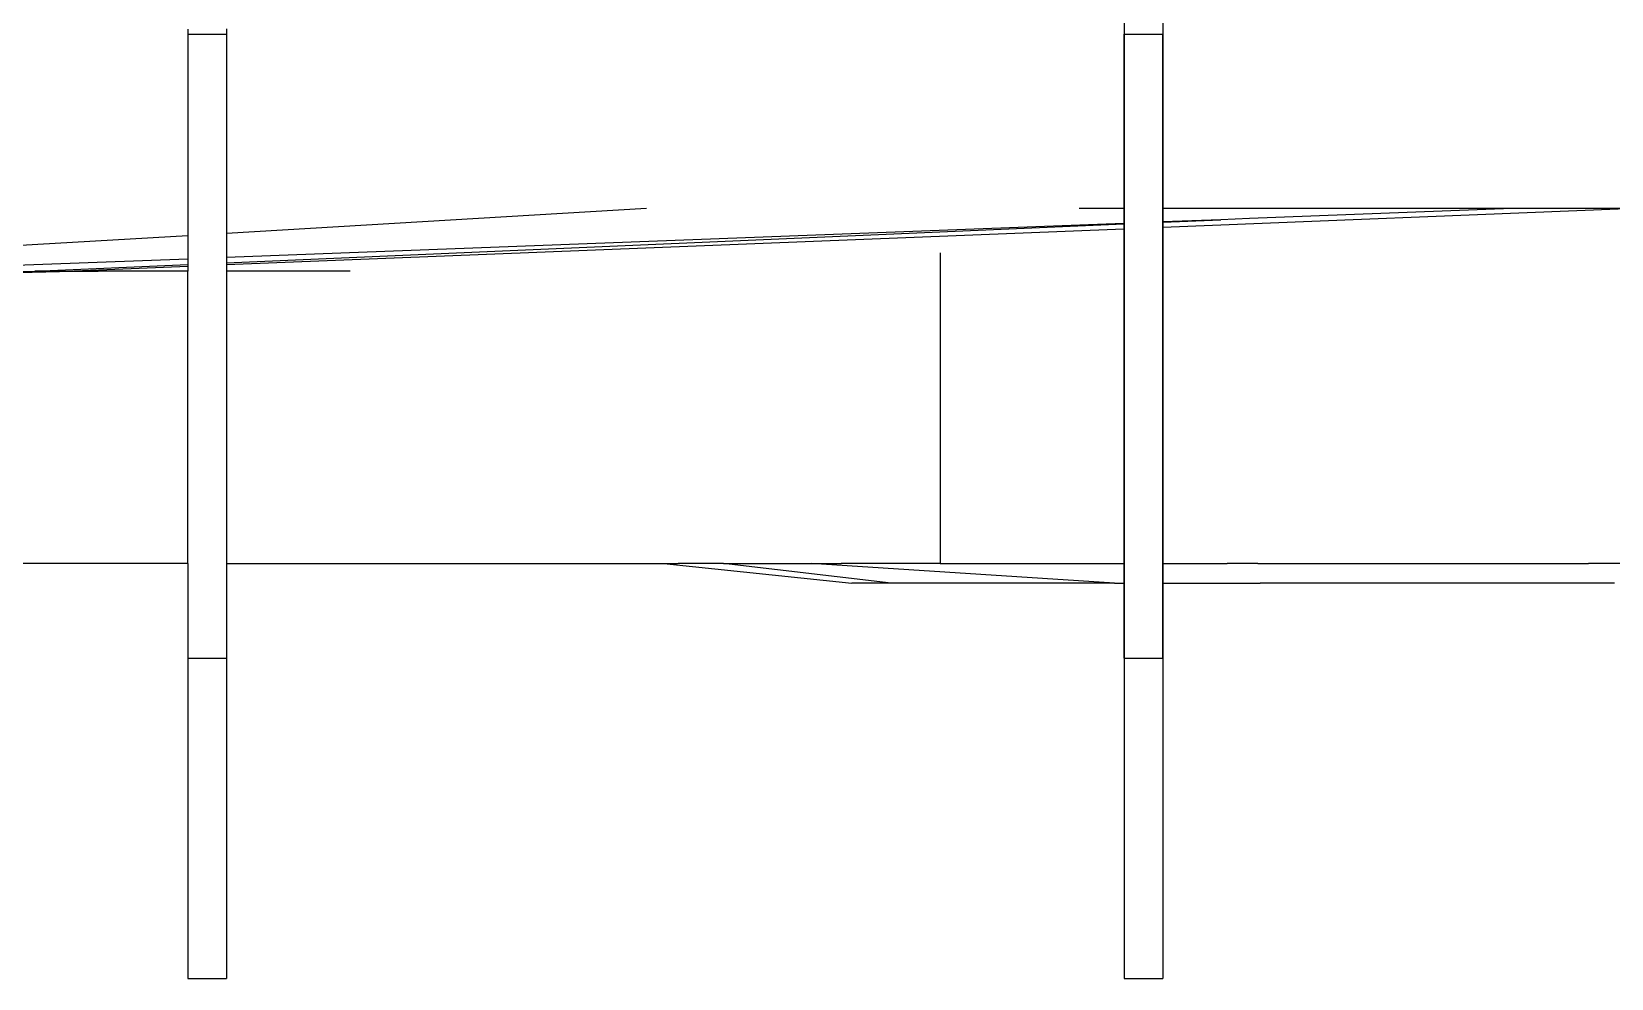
# Model space of a CAD drawing. Extents: x -35.6 to 35.6, y -12.2 to 13.4.
# Drawn here: x -21.55 to 3.76, y -12.17 to 3 of the extents above; entities that cross this region are included whole.
import ezdxf

# ---------------------------------------------------------------- set-up
doc = ezdxf.new("R2010")
doc.units = 0
doc.layers.get('0').update_dxf_attribs({"linetype": 'CONTINUOUS'})

msp = doc.modelspace()

# ---------------------------------------------------------------- linework, layer by layer
for p, q in [((-4.045, 3.533), (-4.045, 2.963)), ((-3.425, 3.533), (-3.425, 2.963)), ((-19.045, 3.045), (-19.045, 2.963)), ((-18.425, 3.047), (-18.425, 2.963)), ((-19.045, 2.963), (-18.425, 2.963)), ((-19.045, 2.963), (-19.045, 2.784)), ((-18.425, 2.963), (-18.425, 2.167)), ((-4.045, 2.963), (-4.051, 2.963)), ((-4.051, 2.963), (-4.051, 2.388)), ((-4.045, 2.963), (-4.045, -7.037)), ((-4.045, 2.963), (-3.431, 2.963)), ((-3.431, 2.963), (-3.431, -7.037)), ((-3.431, 2.963), (-3.425, 2.963)), ((-3.425, 2.963), (-3.425, 2.005)), ((-19.045, 2.784), (-19.045, 2.167)), ((-4.051, 2.388), (-4.051, 1.167)), ((-19.045, 2.167), (-19.045, 1.804)), ((-18.425, 2.167), (-18.425, 1.167)), ((-19.045, 1.804), (-19.045, 1.167)), ((-3.425, 2.005), (-3.425, 1.167)), ((-19.045, 1.167), (-19.045, 1.038)), ((-19.045, 1.038), (-19.045, 0.912)), ((-18.425, 1.167), (-18.425, 1.166)), ((-18.425, 1.166), (-18.425, 0.167)), ((-4.051, 1.167), (-4.051, 0.747)), ((-3.425, 1.167), (-3.425, 0.879)), ((-19.045, 0.912), (-19.045, 0.167)), ((-3.425, 0.879), (-3.425, 0.662)), ((-4.051, 0.747), (-4.051, 0.431)), ((-3.425, 0.662), (-3.425, 0.167)), ((-4.051, 0.431), (-4.051, 0.167)), ((-19.045, 0.167), (-19.045, 0.141)), ((-19.045, 0.141), (-19.045, -0.032)), ((-11.697, 0.167), (-18.425, -0.23)), ((-18.425, 0.167), (-18.425, 0.02)), ((-18.425, 0.02), (-18.425, -0.111)), ((-4.051, 0.167), (-4.767, 0.167)), ((-4.051, 0.167), (-4.051, -0.066)), ((-2.297, 0.167), (-3.425, 0.167)), ((-3.425, -0.13), (4.003, 0.167)), ((-3.425, 0.167), (-3.425, -0.042)), ((-2.037, 0.007), (-2.495, -0.011)), ((0.393, 0.167), (-2.297, 0.167)), ((2.173, 0.167), (-2.037, 0.007)), ((2.173, 0.167), (0.393, 0.167)), ((3.303, 0.167), (2.173, 0.167)), ((4.003, 0.167), (3.303, 0.167)), ((-19.045, -0.032), (-19.045, -0.155)), ((-19.045, -0.155), (-19.045, -0.267)), ((-4.051, -0.07), (-18.425, -0.618)), ((-18.425, -0.7), (-4.051, -0.078)), ((-18.425, -0.111), (-18.425, -0.23)), ((-18.425, -0.73), (-4.051, -0.155)), ((-18.425, -0.23), (-18.425, -0.283)), ((-4.051, -0.066), (-4.051, -0.07)), ((-4.051, -0.07), (-4.051, -0.078)), ((-4.051, -0.078), (-4.051, -0.083)), ((-4.051, -0.083), (-4.051, -0.155)), ((-4.051, -0.155), (-4.051, -0.353)), ((-3.425, -0.051), (-2.495, -0.011)), ((-2.495, -0.011), (-3.425, -0.046)), ((-3.425, -0.042), (-3.425, -0.046)), ((-3.425, -0.046), (-3.425, -0.051)), ((-3.425, -0.051), (-3.425, -0.055)), ((-3.425, -0.055), (-3.425, -0.13)), ((-3.425, -0.13), (-3.425, -0.313)), ((-19.045, -0.267), (-24.907, -0.613)), ((-19.045, -0.267), (-19.045, -0.314)), ((-19.045, -0.314), (-19.045, -0.408)), ((-19.045, -0.408), (-19.045, -0.47)), ((-19.045, -0.47), (-19.045, -0.521)), ((-18.425, -0.283), (-18.425, -0.371)), ((-18.425, -0.371), (-18.425, -0.438)), ((-18.425, -0.438), (-18.425, -0.486)), ((-18.425, -0.486), (-18.425, -0.522)), ((-4.051, -0.353), (-4.051, -0.56)), ((-3.425, -0.313), (-3.425, -0.564)), ((-19.045, -0.641), (-24.087, -0.833)), ((-21.497, -0.833), (-19.045, -0.727)), ((-20.997, -0.833), (-19.045, -0.755)), ((-19.045, -0.521), (-19.045, -0.553)), ((-19.045, -0.553), (-19.045, -0.625)), ((-19.045, -0.625), (-19.045, -0.641)), ((-19.045, -0.641), (-19.045, -0.727)), ((-19.045, -0.727), (-19.045, -0.747)), ((-19.045, -0.747), (-19.045, -0.755)), ((-19.045, -0.755), (-19.045, -0.833)), ((-18.425, -0.522), (-18.425, -0.602)), ((-18.425, -0.602), (-18.425, -0.618)), ((-18.425, -0.618), (-18.425, -0.7)), ((-18.425, -0.7), (-18.425, -0.719)), ((-18.425, -0.719), (-18.425, -0.73)), ((-18.425, -0.73), (-18.425, -0.833)), ((-6.992, -0.542), (-6.992, -5.517)), ((-4.051, -0.56), (-4.051, -5.517)), ((-3.425, -0.564), (-3.425, -5.517)), ((-27.878, -1.016), (-21.497, -0.833)), ((-25.999, -0.965), (-21.127, -0.833)), ((-20.667, -0.833), (-21.762, -0.86)), ((-21.127, -0.833), (-21.497, -0.833)), ((-21.127, -0.833), (-20.997, -0.833)), ((-20.997, -0.833), (-20.667, -0.833)), ((-20.667, -0.833), (-20.484, -0.833)), ((-19.045, -0.833), (-20.484, -0.833)), ((-19.045, -5.517), (-19.045, -0.833)), ((-16.447, -0.833), (-18.425, -0.833)), ((-18.425, -0.833), (-18.425, -5.517)), ((-19.045, -5.517), (-29.416, -5.517)), ((-19.045, -5.517), (-19.045, -7.037)), ((-18.425, -5.517), (-18.425, -7.037)), ((-18.425, -5.517), (-11.421, -5.517)), ((-11.421, -5.517), (-8.407, -5.833)), ((-11.421, -5.517), (-11.189, -5.517)), ((-10.462, -5.517), (-11.189, -5.517)), ((-7.775, -5.833), (-10.462, -5.517)), ((-10.462, -5.517), (-10.389, -5.517)), ((-10.389, -5.517), (-9.057, -5.517)), ((-4.197, -5.833), (-9.057, -5.517)), ((-9.057, -5.517), (-8.578, -5.517)), ((-6.992, -5.517), (-8.578, -5.517)), ((-6.992, -5.517), (-4.35, -5.517)), ((-4.35, -5.517), (-4.072, -5.517)), ((-4.072, -5.517), (-4.051, -5.517)), ((-4.051, -5.517), (-4.051, -5.528)), ((-4.051, -5.528), (-4.051, -5.628)), ((-3.425, -5.517), (-2.394, -5.517)), ((-3.425, -5.517), (-3.425, -5.833)), ((-1.901, -5.517), (-2.394, -5.517)), ((-1.901, -5.517), (-0.814, -5.517)), ((-0.814, -5.517), (-0.381, -5.517)), ((-0.381, -5.517), (1.008, -5.517)), ((1.008, -5.517), (1.368, -5.517)), ((1.368, -5.517), (2.777, -5.517)), ((2.777, -5.517), (3.396, -5.517)), ((4.374, -5.517), (3.396, -5.517)), ((-4.051, -5.628), (-4.051, -5.799)), ((-4.051, -5.799), (-4.051, -5.833)), ((-8.067, -5.833), (-8.407, -5.833)), ((-7.775, -5.833), (-8.067, -5.833)), ((-6.897, -5.833), (-7.775, -5.833)), ((-4.197, -5.833), (-6.897, -5.833)), ((-4.197, -5.833), (-4.051, -5.833)), ((-4.051, -5.833), (-4.051, -7.037)), ((-3.425, -5.833), (-3.425, -7.037)), ((-3.425, -5.833), (-1.867, -5.833)), ((-0.277, -5.833), (-1.867, -5.833)), ((1.753, -5.833), (-0.277, -5.833)), ((3.813, -5.833), (1.753, -5.833)), ((-19.045, -7.037), (-18.425, -7.037)), ((-19.045, -7.037), (-19.045, -12.167)), ((-18.425, -7.037), (-18.425, -12.167)), ((-4.051, -7.037), (-4.045, -7.037)), ((-4.045, -7.037), (-4.045, -12.167)), ((-4.045, -7.037), (-3.431, -7.037)), ((-3.431, -7.037), (-3.425, -7.037)), ((-3.425, -7.037), (-3.425, -12.167)), ((-19.045, -12.167), (-18.425, -12.167)), ((-4.045, -12.167), (-3.425, -12.167))]:
    msp.add_line(p, q)

doc.saveas('drawing.dxf')
